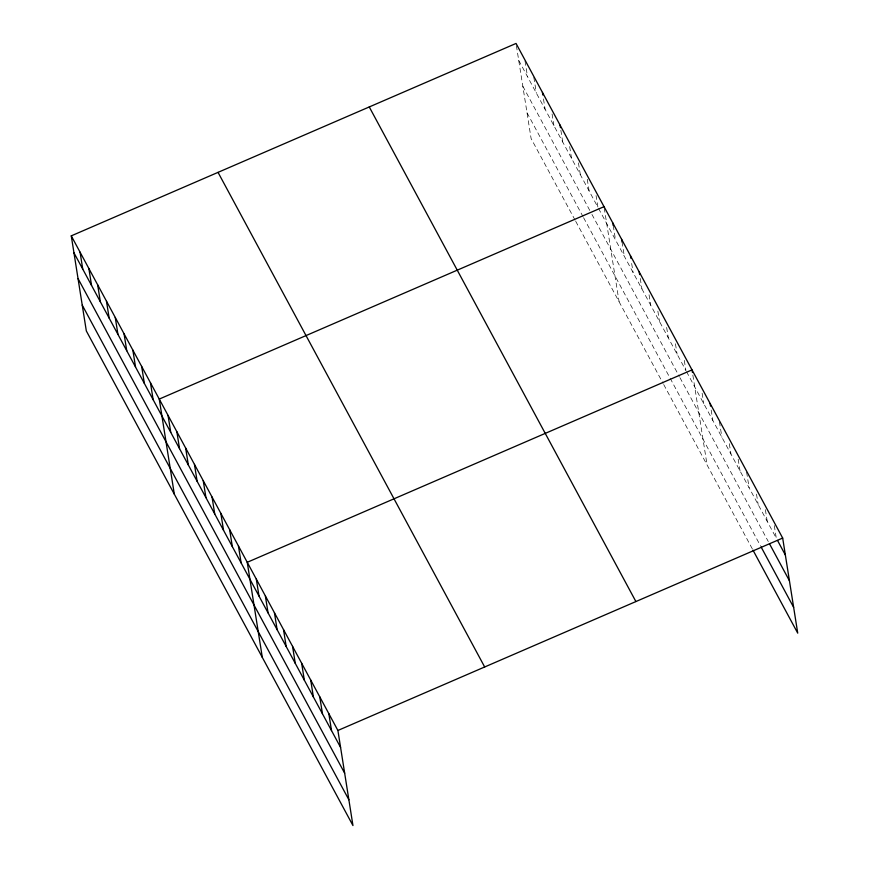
<?xml version="1.0" encoding="UTF-8"?>
<svg xmlns="http://www.w3.org/2000/svg" width="869" height="869" viewBox="0 0 869 869"><rect width="100%" height="100%" fill="white"/><g stroke="black" fill="none" stroke-linecap="round" stroke-linejoin="round"><path stroke-width="0.65" stroke-dasharray="4.34 3.26" d="M518.728 60.385L597.915 207.289L596.058 195.558M598.545 208.451L685.902 370.509L684.251 360.092M686.532 371.671L776.289 538.183L773.823 522.551M522.812 86.172L591.311 213.253M591.941 214.415L679.308 376.473M679.927 377.646L768.294 541.55M527.016 112.742L582.947 216.5M583.577 217.674L760.408 545.699M575.093 220.139L531.1 138.529L516.251 44.754M575.723 221.302L663.08 383.359M663.71 384.532L752.413 549.056M765.372 509.647L767.229 521.367M756.508 494.124L758.159 504.552M746.623 472.106L749.1 487.737M738.172 459.19L740.03 470.922M729.319 443.679L730.97 454.096M719.423 421.65L721.9 437.281M711.179 410.049L712.83 420.466M702.119 393.222L703.771 403.651M692.843 375.104L707.084 464.98M675.452 343.766L677.103 354.183M666.653 327.439L668.304 337.867M657.855 311.124L659.506 321.541M649.056 294.797L650.707 305.225M640.257 278.471L641.909 288.899M631.665 263.459L633.11 272.573M622.041 241.919L624.311 256.257M613.242 225.603L615.513 239.931M604.237 207.973L619.086 301.749M587.259 179.242L589.117 190.963M578.461 162.916L580.318 174.647M569.662 146.6L571.52 158.321M560.863 130.274L562.721 141.995M552.065 113.948L553.922 125.679M543.473 98.936L545.124 109.353M533.848 77.395L536.325 93.026M525.05 61.08L527.526 76.711"/><path stroke-width="1.3" d="M71.269 235.857L337.9 730.471L352.955 825.55L86.324 330.937L71.269 235.857L516.045 43.45L782.676 538.063L797.731 633.143L753.01 550.186M604.031 206.67L159.255 399.077L174.311 494.157M337.9 730.471L782.676 538.063M777.505 540.431L785.359 554.998M769.499 543.788L789.443 580.785M761.016 546.818L793.647 607.355M369.26 106.941L635.902 601.554M218.043 172.366L484.674 666.979M73.952 252.792L340.583 747.405M78.036 278.58L344.667 773.193M82.24 305.149L348.871 799.762M710.147 403.531L710.56 406.138M692.43 372.497L692.017 369.901L247.241 562.297L262.308 657.377M639.226 271.964L639.638 274.571M630.427 255.638L630.84 258.245M621.628 239.323L622.041 241.919M612.83 222.996L613.242 225.603M560.038 125.06L560.451 127.667M542.441 92.418L542.853 95.025M328.83 713.655L331.513 730.59M319.77 696.84L322.453 713.775M310.7 680.025L313.383 696.96M301.641 663.199L304.324 680.145M292.571 646.384L295.254 663.319M283.511 629.569L286.183 646.503M274.441 612.754L277.124 629.688M265.371 595.938L268.054 612.873M256.312 579.123L258.995 596.058M238.443 545.982L241.126 562.916M229.644 529.655L232.327 546.59M220.845 513.34L223.529 530.275M212.047 497.014L214.73 513.948M203.248 480.687L205.931 497.622M194.45 464.372L197.133 481.307M185.651 448.046L188.334 464.98M176.852 431.719L179.535 448.654M168.054 415.404L170.737 432.338M150.456 382.751L153.14 399.697M141.658 366.436L144.341 383.37M132.859 350.109L135.542 367.044M124.061 333.794L126.744 350.728M115.262 317.467L117.945 334.402M106.463 301.141L109.146 318.076M97.665 284.826L100.348 301.76M88.866 268.499L91.549 285.434M80.067 252.173L82.751 269.118"/></g></svg>
